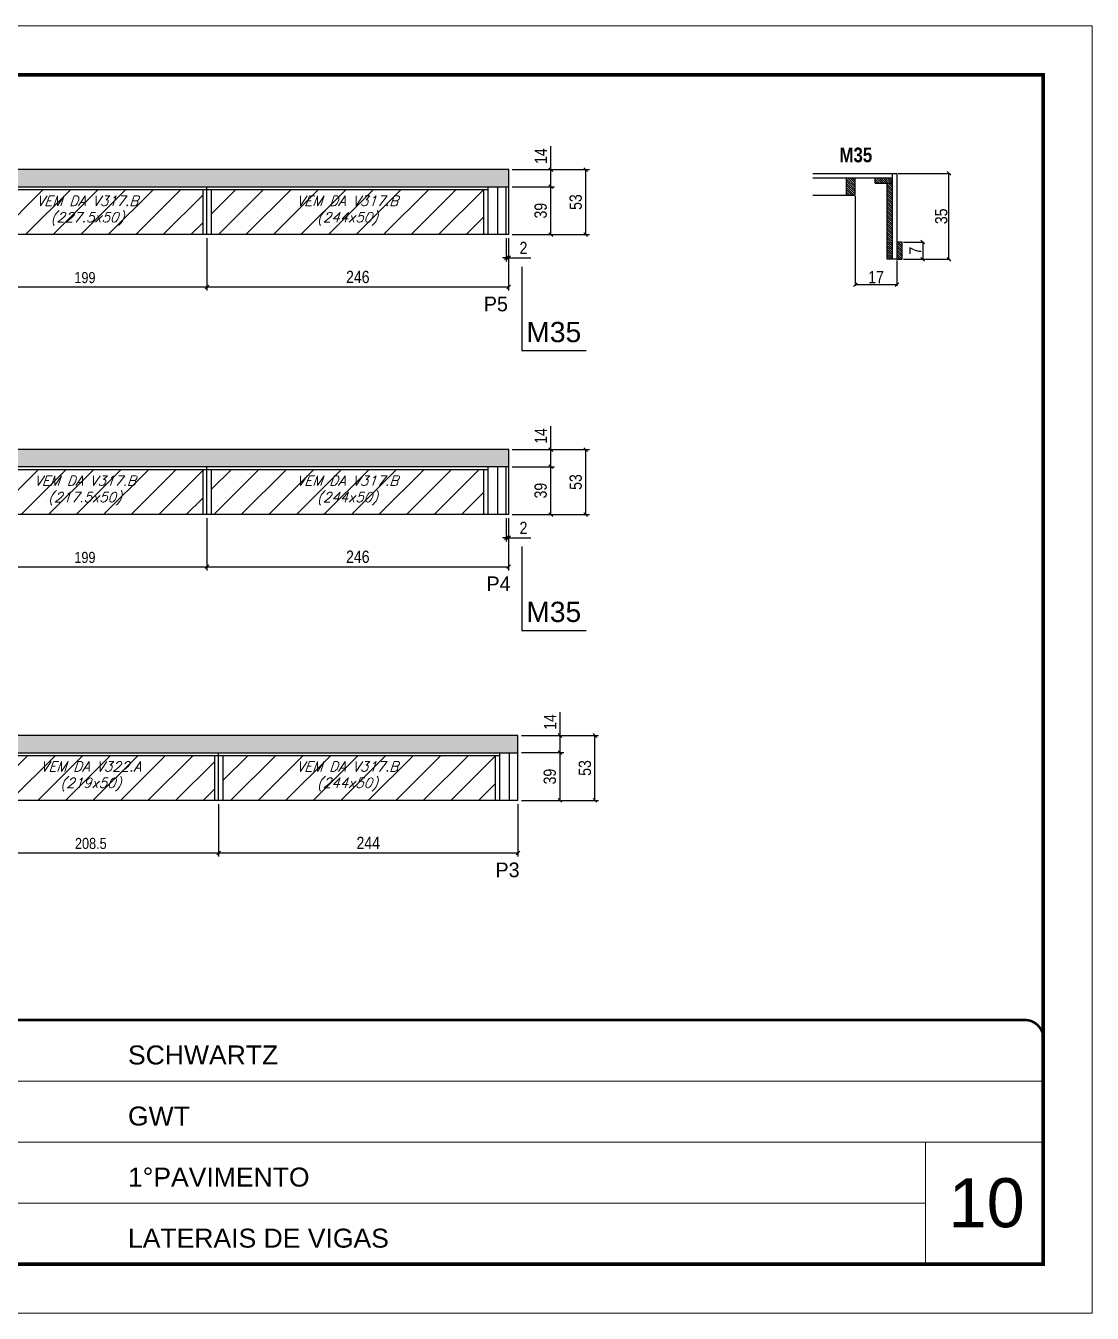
# Model space of a CAD drawing. Extents: x 13154 to 22413, y 1253 to 30260.
# Drawn here: x 15368 to 16238, y 26522 to 27572 of the extents above; entities that cross this region are included whole.
import ezdxf

# ---------------------------------------------------------------- set-up
doc = ezdxf.new("R2010")
doc.units = 0
doc.linetypes.add('CONTINUO', pattern=[0])
doc.linetypes.add('DASHED', pattern=[0.75, 0.5, -0.25])
for name, color, linetype in [('5', 5, 'Continuous'), ('COTA', 241, 'Continuous'), ('detalhes', 4, 'Continuous'), ('NOMENCLATURA', 7, 'Continuous'), ('Painéis', 200, 'Continuous'), ('SARR_2.2x10', 60, 'Continuous'), ('SARR_2.2x7', 40, 'Continuous'), ('SARR_3.5x7', 81, 'Continuous'), ('texto', 7, 'Continuous')]:
    doc.layers.add(name, color=color, linetype=linetype)
for name, color, linetype, lineweight in [('CARIMBO', 255, 'Continuous', 9), ('Folhas', 255, 'Continuous', 9), ('Hachura', 251, 'Continuous', 9), ('SARRAFO DE PRESSAO', 251, 'DASHED', 9)]:
    doc.layers.add(name, color=color, linetype=linetype, lineweight=lineweight)
doc.styles.add('ARIAL', font='arial.ttf')
doc.styles.add('COTA TECNICA', font='techl___.ttf', dxfattribs={"height": 10})
doc.styles.add('COTA TECNICA 2X', font='techl___.ttf', dxfattribs={"height": 10})
doc.styles.add('COTA TECNICA-50', font='techl___.ttf', dxfattribs={"height": 9})
doc.styles.add('Romans', font='romans.shx')
doc.styles.add('ROMAS860', font='ROMAS860.SHX')
doc.styles.get("Standard").update_dxf_attribs({"font": 'arial.ttf'})
doc.styles.add('TECNICA', font='techb___.ttf', dxfattribs={"height": 10})
doc.dimstyles.new('COTA PAINEL-50', dxfattribs={"dimtxt": 9, "dimasz": 3, "dimexe": 3, "dimexo": 3, "dimgap": 3, "dimtad": 1, "dimdec": 1, "dimzin": 12, "dimdsep": 46, "dimtxsty": 'COTA TECNICA-50', "dimblk1": 'OBLIQUE', "dimblk2": 'OBLIQUE', "dimsah": 1, "dimcen": 0.9, "dimclrd": 4, "dimclre": 4, "dimclrt": 240, "dimadec": 1, "dimazin": 3, "dimtfac": 1, "dimtdec": 1, "dimtmove": 0, "dimatfit": 3, "dimfxl": 1, "dimtolj": 1, "dimtzin": 12, "dimarcsym": 0})
doc.dimstyles.new('PAINEL', dxfattribs={"dimtxt": 10, "dimasz": 3, "dimexe": 3, "dimexo": 3, "dimgap": 3, "dimtad": 1, "dimdec": 1, "dimzin": 12, "dimdsep": 46, "dimtxsty": 'COTA TECNICA', "dimblk1": 'OBLIQUE', "dimblk2": 'OBLIQUE', "dimsah": 1, "dimcen": 0.9, "dimclrd": 4, "dimclre": 4, "dimclrt": 240, "dimadec": 1, "dimazin": 3, "dimtfac": 1, "dimtdec": 1, "dimtmove": 0, "dimatfit": 3, "dimfxl": 1, "dimtolj": 1, "dimtzin": 12, "dimarcsym": 0})
doc.dimstyles.new('SECAO', dxfattribs={"dimscale": 0.333333, "dimtxt": 5, "dimasz": 9, "dimexe": 3, "dimexo": 3, "dimgap": 3, "dimtad": 1, "dimdec": 1, "dimlfac": 0.5, "dimzin": 12, "dimdsep": 46, "dimtxsty": 'COTA TECNICA 2X', "dimblk1": 'OBLIQUE', "dimblk2": 'OBLIQUE', "dimsah": 1, "dimcen": 0.9, "dimclrd": 4, "dimclre": 4, "dimclrt": 240, "dimadec": 1, "dimazin": 3, "dimtfac": 1, "dimtdec": 1, "dimtmove": 0, "dimatfit": 3, "dimfxl": 1, "dimtolj": 1, "dimtzin": 12, "dimarcsym": 0})

# ---------------------------------------------------------------- blocks, each defined once
blk = doc.blocks.new('9999999999')
at = {"color": 30, "linetype": 'CONTINUO'}
for p, q in [((98564.6, 34379.6), (99584, 34379.6)), ((98564.6, 34329.8), (99488, 34329.8)), ((99584, 34329.8), (99488, 34329.8)), ((99488, 34329.8), (99488, 34230.2)), ((98564.6, 34280), (99488, 34280))]:
    blk.add_line(p, q, dxfattribs=at)
at = {"color": 30, "linetype": 'CONTINUO', "const_width": 2}
blk.add_lwpolyline([(99584, 34230.2), (99584, 34414.4, 0.414214), (99569, 34429.4), (98229, 34429.4, 0.414214), (98214, 34414.4), (98214, 34245.2, 0.414214), (98229, 34230.2), (99584, 34230.2)], format="xyb", dxfattribs=at)
at = {"layer": 'Folhas'}
blk.add_lwpolyline([(98139, 34190.2), (99624, 34190.2), (99624, 35240.2), (98139, 35240.2)], close=True, dxfattribs=at)
at = {"layer": 'Folhas', "color": 30, "const_width": 3}
blk.add_lwpolyline([(98214, 34230.2), (99584, 34230.2), (99584, 35200.2), (98214, 35200.2)], close=True, dxfattribs=at)
at = {"color": 7, "linetype": 'Continuous', "ltscale": 5, "style": 'ARIAL'}
for s, height, p in [('SCHWARTZ', 15.48, (98837.7, 34393.1)), ('GWT', 15.48, (98837.7, 34343.3)), ('1°PAVIMENTO', 15.483, (98837.7, 34293.5)), ('LATERAIS DE VIGAS', 15.483, (98837.7, 34243.7))]:
    blk.add_text(s, height=height, dxfattribs=at).set_placement(p)
blk = doc.blocks.new('_Oblique')
at = {"color": 0, "linetype": 'ByBlock', "lineweight": -2}
blk.add_line((-0.5, -0.5), (0.5, 0.5), dxfattribs=at)
blk = doc.blocks.new('*D1268')
at = {"layer": 'COTA', "color": 4, "linetype": 'ByBlock', "lineweight": -2, "transparency": 16777216}
for p, q in [((15317, 27398.7), (15317, 27356)), ((15516, 27398.7), (15516, 27356)), ((15317, 27359), (15516, 27359))]:
    blk.add_line(p, q, dxfattribs=at)
at = {"layer": 'Defpoints', "color": 0, "linetype": 'ByBlock', "transparency": 16777216}
for p in [(15317, 27401.7), (15516, 27401.7), (15516, 27359)]:
    blk.add_point(p, dxfattribs=at)
at = {"layer": 'COTA', "color": 4, "linetype": 'ByBlock', "lineweight": -2, "transparency": 16777216, "xscale": 3, "yscale": 3, "zscale": 3, "rotation": 180}
blk.add_blockref('_Oblique', (15317, 27359), dxfattribs=at)
at = {"layer": 'COTA', "color": 4, "linetype": 'ByBlock', "lineweight": -2, "transparency": 16777216, "xscale": 3, "yscale": 3, "zscale": 3}
blk.add_blockref('_Oblique', (15516, 27359), dxfattribs=at)
at = {"layer": 'COTA', "color": 240, "linetype": 'ByBlock', "transparency": 16777216, "insert": (15416.5, 27366.6), "char_height": 9, "attachment_point": 5, "style": 'COTA TECNICA-50'}
blk.add_mtext('\\A1;199', dxfattribs=at)
blk = doc.blocks.new('*D1270')
at = {"layer": 'COTA', "color": 4, "linetype": 'ByBlock', "lineweight": -2, "transparency": 16777216}
for p, q in [((15516, 27398.7), (15516, 27356)), ((15762, 27398.7), (15762, 27356)), ((15516, 27359), (15762, 27359))]:
    blk.add_line(p, q, dxfattribs=at)
at = {"layer": 'Defpoints', "color": 0, "linetype": 'ByBlock', "transparency": 16777216}
for p in [(15516, 27401.7), (15762, 27401.7), (15762, 27359)]:
    blk.add_point(p, dxfattribs=at)
at = {"layer": 'COTA', "color": 4, "linetype": 'ByBlock', "lineweight": -2, "transparency": 16777216, "xscale": 3, "yscale": 3, "zscale": 3, "rotation": 180}
blk.add_blockref('_Oblique', (15516, 27359), dxfattribs=at)
at = {"layer": 'COTA', "color": 4, "linetype": 'ByBlock', "lineweight": -2, "transparency": 16777216, "xscale": 3, "yscale": 3, "zscale": 3}
blk.add_blockref('_Oblique', (15762, 27359), dxfattribs=at)
at = {"layer": 'COTA', "color": 240, "linetype": 'ByBlock', "transparency": 16777216, "insert": (15639, 27367.1), "char_height": 10, "attachment_point": 5, "style": 'COTA TECNICA'}
blk.add_mtext('\\A1;246', dxfattribs=at)
blk = doc.blocks.new('*D1271')
at = {"layer": 'COTA', "color": 4, "linetype": 'ByBlock', "lineweight": -2, "transparency": 16777216}
for p, q in [((15765, 27440.7), (15799.4, 27440.7)), ((15796.4, 27401.7), (15796.4, 27440.7)), ((15765, 27401.7), (15799.4, 27401.7))]:
    blk.add_line(p, q, dxfattribs=at)
at = {"layer": 'Defpoints', "color": 0, "linetype": 'ByBlock', "transparency": 16777216}
for p in [(15762, 27440.7), (15796.4, 27440.7), (15762, 27401.7)]:
    blk.add_point(p, dxfattribs=at)
at = {"layer": 'COTA', "color": 4, "linetype": 'ByBlock', "lineweight": -2, "transparency": 16777216, "xscale": 3, "yscale": 3, "zscale": 3}
for p, rotation in [((15796.4, 27440.7), 90), ((15796.4, 27401.7), 270)]:
    blk.add_blockref('_Oblique', p, dxfattribs=dict(at, rotation=rotation))
at = {"layer": 'COTA', "color": 240, "linetype": 'ByBlock', "transparency": 16777216, "insert": (15788.1, 27421.2), "char_height": 10, "attachment_point": 5, "rotation": 90, "style": 'COTA TECNICA'}
blk.add_mtext('\\A1;39', dxfattribs=at)
blk = doc.blocks.new('*D1272')
at = {"layer": 'COTA', "color": 4, "linetype": 'ByBlock', "lineweight": -2, "transparency": 16777216}
for p, q in [((15760, 27398.7), (15760, 27379.8)), ((15762, 27398.7), (15762, 27379.8)), ((15760, 27382.8), (15757, 27382.8)), ((15760, 27382.8), (15762, 27382.8)), ((15762, 27382.8), (15780.1, 27382.8))]:
    blk.add_line(p, q, dxfattribs=at)
at = {"layer": 'Defpoints', "color": 0, "linetype": 'ByBlock', "transparency": 16777216}
for p in [(15760, 27401.7), (15762, 27401.7), (15762, 27382.8)]:
    blk.add_point(p, dxfattribs=at)
at = {"layer": 'COTA', "color": 4, "linetype": 'ByBlock', "lineweight": -2, "transparency": 16777216, "xscale": 3, "yscale": 3, "zscale": 3}
blk.add_blockref('_Oblique', (15760, 27382.8), dxfattribs=at)
at = {"layer": 'COTA', "color": 4, "linetype": 'ByBlock', "lineweight": -2, "transparency": 16777216, "xscale": 3, "yscale": 3, "zscale": 3, "rotation": 180}
blk.add_blockref('_Oblique', (15762, 27382.8), dxfattribs=at)
at = {"layer": 'COTA', "color": 240, "linetype": 'ByBlock', "transparency": 16777216, "insert": (15774.1, 27390.8), "char_height": 10, "attachment_point": 5, "style": 'COTA TECNICA'}
blk.add_mtext('\\A1;2', dxfattribs=at)
blk = doc.blocks.new('*D1273')
at = {"layer": 'COTA', "color": 4, "linetype": 'ByBlock', "lineweight": -2, "transparency": 16777216}
for p, q in [((15796.4, 27454.7), (15796.4, 27473.8)), ((15765, 27454.7), (15799.4, 27454.7)), ((15796.4, 27440.7), (15796.4, 27454.7)), ((15765, 27440.7), (15799.4, 27440.7))]:
    blk.add_line(p, q, dxfattribs=at)
at = {"layer": 'Defpoints', "color": 0, "linetype": 'ByBlock', "transparency": 16777216}
for p in [(15762, 27454.7), (15796.4, 27454.7), (15762, 27440.7)]:
    blk.add_point(p, dxfattribs=at)
at = {"layer": 'COTA', "color": 4, "linetype": 'ByBlock', "lineweight": -2, "transparency": 16777216, "xscale": 3, "yscale": 3, "zscale": 3}
for p, rotation in [((15796.4, 27454.7), 90), ((15796.4, 27440.7), 270)]:
    blk.add_blockref('_Oblique', p, dxfattribs=dict(at, rotation=rotation))
at = {"layer": 'COTA', "color": 240, "linetype": 'ByBlock', "transparency": 16777216, "insert": (15788.3, 27465.7), "char_height": 10, "attachment_point": 5, "rotation": 90, "style": 'COTA TECNICA'}
blk.add_mtext('\\A1;14', dxfattribs=at)
blk = doc.blocks.new('*D1274')
at = {"layer": 'COTA', "color": 4, "linetype": 'ByBlock', "lineweight": -2, "transparency": 16777216}
for p, q in [((15765, 27454.7), (15827.9, 27454.7)), ((15824.9, 27401.7), (15824.9, 27454.7)), ((15765, 27401.7), (15827.9, 27401.7))]:
    blk.add_line(p, q, dxfattribs=at)
at = {"layer": 'Defpoints', "color": 0, "linetype": 'ByBlock', "transparency": 16777216}
for p in [(15762, 27454.7), (15824.9, 27454.7), (15762, 27401.7)]:
    blk.add_point(p, dxfattribs=at)
at = {"layer": 'COTA', "color": 4, "linetype": 'ByBlock', "lineweight": -2, "transparency": 16777216, "xscale": 3, "yscale": 3, "zscale": 3}
for p, rotation in [((15824.9, 27454.7), 90), ((15824.9, 27401.7), 270)]:
    blk.add_blockref('_Oblique', p, dxfattribs=dict(at, rotation=rotation))
at = {"layer": 'COTA', "color": 240, "linetype": 'ByBlock', "transparency": 16777216, "insert": (15816.7, 27428.2), "char_height": 10, "attachment_point": 5, "rotation": 90, "style": 'COTA TECNICA'}
blk.add_mtext('\\A1;53', dxfattribs=at)
blk = doc.blocks.new('*D1276')
at = {"layer": 'COTA', "color": 4, "lineweight": -2, "transparency": 16777216}
for p, q in [((16079.6, 27451.6), (16122, 27451.6)), ((16121, 27381.6), (16121, 27451.6)), ((16084, 27381.6), (16122, 27381.6))]:
    blk.add_line(p, q, dxfattribs=at)
at = {"layer": 'Defpoints', "color": 0, "transparency": 16777216}
for p in [(16078.6, 27451.6), (16121, 27451.6), (16083, 27381.6)]:
    blk.add_point(p, dxfattribs=at)
at = {"layer": 'COTA', "color": 4, "lineweight": -2, "transparency": 16777216, "xscale": 3, "yscale": 3, "zscale": 3}
for p, rotation in [((16121, 27451.6), 90), ((16121, 27381.6), 270)]:
    blk.add_blockref('_Oblique', p, dxfattribs=dict(at, rotation=rotation))
at = {"layer": 'COTA', "color": 240, "transparency": 16777216, "insert": (16114.8, 27416.6), "char_height": 10, "attachment_point": 5, "rotation": 90, "style": 'COTA TECNICA 2X'}
blk.add_mtext('\\A1;35', dxfattribs=at)
blk = doc.blocks.new('*D1277')
at = {"layer": 'COTA', "color": 4, "lineweight": -2, "transparency": 16777216}
for p, q in [((16084, 27395.6), (16100.7, 27395.6)), ((16099.7, 27395.6), (16099.7, 27381.6)), ((16084, 27381.6), (16100.7, 27381.6))]:
    blk.add_line(p, q, dxfattribs=at)
at = {"layer": 'Defpoints', "color": 0, "transparency": 16777216}
for p in [(16083, 27395.6), (16083, 27381.6), (16099.7, 27381.6)]:
    blk.add_point(p, dxfattribs=at)
at = {"layer": 'COTA', "color": 4, "lineweight": -2, "transparency": 16777216, "xscale": 3, "yscale": 3, "zscale": 3}
for p, rotation in [((16099.7, 27395.6), 90), ((16099.7, 27381.6), 270)]:
    blk.add_blockref('_Oblique', p, dxfattribs=dict(at, rotation=rotation))
at = {"layer": 'COTA', "color": 240, "transparency": 16777216, "insert": (16093.6, 27388.6), "char_height": 10, "attachment_point": 5, "rotation": 90, "style": 'COTA TECNICA 2X'}
blk.add_mtext('\\A1;7', dxfattribs=at)
blk = doc.blocks.new('*D1278')
at = {"layer": 'COTA', "color": 4, "lineweight": -2, "transparency": 16777216}
for p, q in [((16044.6, 27433), (16044.6, 27359.9)), ((16078.6, 27380.6), (16078.6, 27359.9)), ((16044.6, 27360.9), (16078.6, 27360.9))]:
    blk.add_line(p, q, dxfattribs=at)
at = {"layer": 'Defpoints', "color": 0, "transparency": 16777216}
for p in [(16044.6, 27434), (16078.6, 27381.6), (16078.6, 27360.9)]:
    blk.add_point(p, dxfattribs=at)
at = {"layer": 'COTA', "color": 4, "lineweight": -2, "transparency": 16777216, "xscale": 3, "yscale": 3, "zscale": 3, "rotation": 180}
blk.add_blockref('_Oblique', (16044.6, 27360.9), dxfattribs=at)
at = {"layer": 'COTA', "color": 4, "lineweight": -2, "transparency": 16777216, "xscale": 3, "yscale": 3, "zscale": 3}
blk.add_blockref('_Oblique', (16078.6, 27360.9), dxfattribs=at)
at = {"layer": 'COTA', "color": 240, "transparency": 16777216, "insert": (16061.6, 27367), "char_height": 10, "attachment_point": 5, "style": 'COTA TECNICA 2X'}
blk.add_mtext('\\A1;17', dxfattribs=at)
blk = doc.blocks.new('*D1279')
at = {"layer": 'COTA', "color": 4, "linetype": 'ByBlock', "lineweight": -2, "transparency": 16777216}
for p, q in [((15317, 27170.4), (15317, 27127.8)), ((15516, 27170.4), (15516, 27127.8)), ((15317, 27130.8), (15516, 27130.8))]:
    blk.add_line(p, q, dxfattribs=at)
at = {"layer": 'Defpoints', "color": 0, "linetype": 'ByBlock', "transparency": 16777216}
for p in [(15317, 27173.4), (15516, 27173.4), (15516, 27130.8)]:
    blk.add_point(p, dxfattribs=at)
at = {"layer": 'COTA', "color": 4, "linetype": 'ByBlock', "lineweight": -2, "transparency": 16777216, "xscale": 3, "yscale": 3, "zscale": 3, "rotation": 180}
blk.add_blockref('_Oblique', (15317, 27130.8), dxfattribs=at)
at = {"layer": 'COTA', "color": 4, "linetype": 'ByBlock', "lineweight": -2, "transparency": 16777216, "xscale": 3, "yscale": 3, "zscale": 3}
blk.add_blockref('_Oblique', (15516, 27130.8), dxfattribs=at)
at = {"layer": 'COTA', "color": 240, "linetype": 'ByBlock', "transparency": 16777216, "insert": (15416.5, 27138.4), "char_height": 9, "attachment_point": 5, "style": 'COTA TECNICA-50'}
blk.add_mtext('\\A1;199', dxfattribs=at)
blk = doc.blocks.new('*D1282')
at = {"layer": 'COTA', "color": 4, "linetype": 'ByBlock', "lineweight": -2, "transparency": 16777216}
for p, q in [((15516, 27170.4), (15516, 27127.8)), ((15762, 27170.4), (15762, 27127.8)), ((15516, 27130.8), (15762, 27130.8))]:
    blk.add_line(p, q, dxfattribs=at)
at = {"layer": 'Defpoints', "color": 0, "linetype": 'ByBlock', "transparency": 16777216}
for p in [(15516, 27173.4), (15762, 27173.4), (15762, 27130.8)]:
    blk.add_point(p, dxfattribs=at)
at = {"layer": 'COTA', "color": 4, "linetype": 'ByBlock', "lineweight": -2, "transparency": 16777216, "xscale": 3, "yscale": 3, "zscale": 3, "rotation": 180}
blk.add_blockref('_Oblique', (15516, 27130.8), dxfattribs=at)
at = {"layer": 'COTA', "color": 4, "linetype": 'ByBlock', "lineweight": -2, "transparency": 16777216, "xscale": 3, "yscale": 3, "zscale": 3}
blk.add_blockref('_Oblique', (15762, 27130.8), dxfattribs=at)
at = {"layer": 'COTA', "color": 240, "linetype": 'ByBlock', "transparency": 16777216, "insert": (15639, 27138.9), "char_height": 10, "attachment_point": 5, "style": 'COTA TECNICA'}
blk.add_mtext('\\A1;246', dxfattribs=at)
blk = doc.blocks.new('*D1283')
at = {"layer": 'COTA', "color": 4, "linetype": 'ByBlock', "lineweight": -2, "transparency": 16777216}
for p, q in [((15765, 27212.4), (15799.4, 27212.4)), ((15796.4, 27173.4), (15796.4, 27212.4)), ((15765, 27173.4), (15799.4, 27173.4))]:
    blk.add_line(p, q, dxfattribs=at)
at = {"layer": 'Defpoints', "color": 0, "linetype": 'ByBlock', "transparency": 16777216}
for p in [(15762, 27212.4), (15796.4, 27212.4), (15762, 27173.4)]:
    blk.add_point(p, dxfattribs=at)
at = {"layer": 'COTA', "color": 4, "linetype": 'ByBlock', "lineweight": -2, "transparency": 16777216, "xscale": 3, "yscale": 3, "zscale": 3}
for p, rotation in [((15796.4, 27212.4), 90), ((15796.4, 27173.4), 270)]:
    blk.add_blockref('_Oblique', p, dxfattribs=dict(at, rotation=rotation))
at = {"layer": 'COTA', "color": 240, "linetype": 'ByBlock', "transparency": 16777216, "insert": (15788.1, 27192.9), "char_height": 10, "attachment_point": 5, "rotation": 90, "style": 'COTA TECNICA'}
blk.add_mtext('\\A1;39', dxfattribs=at)
blk = doc.blocks.new('*D1284')
at = {"layer": 'COTA', "color": 4, "linetype": 'ByBlock', "lineweight": -2, "transparency": 16777216}
for p, q in [((15760, 27170.4), (15760, 27151.5)), ((15762, 27170.4), (15762, 27151.5)), ((15760, 27154.5), (15757, 27154.5)), ((15760, 27154.5), (15762, 27154.5)), ((15762, 27154.5), (15780.1, 27154.5))]:
    blk.add_line(p, q, dxfattribs=at)
at = {"layer": 'Defpoints', "color": 0, "linetype": 'ByBlock', "transparency": 16777216}
for p in [(15760, 27173.4), (15762, 27173.4), (15762, 27154.5)]:
    blk.add_point(p, dxfattribs=at)
at = {"layer": 'COTA', "color": 4, "linetype": 'ByBlock', "lineweight": -2, "transparency": 16777216, "xscale": 3, "yscale": 3, "zscale": 3}
blk.add_blockref('_Oblique', (15760, 27154.5), dxfattribs=at)
at = {"layer": 'COTA', "color": 4, "linetype": 'ByBlock', "lineweight": -2, "transparency": 16777216, "xscale": 3, "yscale": 3, "zscale": 3, "rotation": 180}
blk.add_blockref('_Oblique', (15762, 27154.5), dxfattribs=at)
at = {"layer": 'COTA', "color": 240, "linetype": 'ByBlock', "transparency": 16777216, "insert": (15774.1, 27162.5), "char_height": 10, "attachment_point": 5, "style": 'COTA TECNICA'}
blk.add_mtext('\\A1;2', dxfattribs=at)
blk = doc.blocks.new('*D1285')
at = {"layer": 'COTA', "color": 4, "linetype": 'ByBlock', "lineweight": -2, "transparency": 16777216}
for p, q in [((15796.4, 27226.4), (15796.4, 27245.6)), ((15765, 27226.4), (15799.4, 27226.4)), ((15796.4, 27212.4), (15796.4, 27226.4)), ((15765, 27212.4), (15799.4, 27212.4))]:
    blk.add_line(p, q, dxfattribs=at)
at = {"layer": 'Defpoints', "color": 0, "linetype": 'ByBlock', "transparency": 16777216}
for p in [(15762, 27226.4), (15796.4, 27226.4), (15762, 27212.4)]:
    blk.add_point(p, dxfattribs=at)
at = {"layer": 'COTA', "color": 4, "linetype": 'ByBlock', "lineweight": -2, "transparency": 16777216, "xscale": 3, "yscale": 3, "zscale": 3}
for p, rotation in [((15796.4, 27226.4), 90), ((15796.4, 27212.4), 270)]:
    blk.add_blockref('_Oblique', p, dxfattribs=dict(at, rotation=rotation))
at = {"layer": 'COTA', "color": 240, "linetype": 'ByBlock', "transparency": 16777216, "insert": (15788.3, 27237.5), "char_height": 10, "attachment_point": 5, "rotation": 90, "style": 'COTA TECNICA'}
blk.add_mtext('\\A1;14', dxfattribs=at)
blk = doc.blocks.new('*D1286')
at = {"layer": 'COTA', "color": 4, "linetype": 'ByBlock', "lineweight": -2, "transparency": 16777216}
for p, q in [((15765, 27226.4), (15827.9, 27226.4)), ((15824.9, 27173.4), (15824.9, 27226.4)), ((15765, 27173.4), (15827.9, 27173.4))]:
    blk.add_line(p, q, dxfattribs=at)
at = {"layer": 'Defpoints', "color": 0, "linetype": 'ByBlock', "transparency": 16777216}
for p in [(15762, 27226.4), (15824.9, 27226.4), (15762, 27173.4)]:
    blk.add_point(p, dxfattribs=at)
at = {"layer": 'COTA', "color": 4, "linetype": 'ByBlock', "lineweight": -2, "transparency": 16777216, "xscale": 3, "yscale": 3, "zscale": 3}
for p, rotation in [((15824.9, 27226.4), 90), ((15824.9, 27173.4), 270)]:
    blk.add_blockref('_Oblique', p, dxfattribs=dict(at, rotation=rotation))
at = {"layer": 'COTA', "color": 240, "linetype": 'ByBlock', "transparency": 16777216, "insert": (15816.7, 27199.9), "char_height": 10, "attachment_point": 5, "rotation": 90, "style": 'COTA TECNICA'}
blk.add_mtext('\\A1;53', dxfattribs=at)
blk = doc.blocks.new('*D1287')
at = {"layer": 'COTA', "color": 4, "linetype": 'ByBlock', "lineweight": -2, "transparency": 16777216}
for p, q in [((15317, 26937.2), (15317, 26894.5)), ((15525.5, 26937.2), (15525.5, 26894.5)), ((15317, 26897.5), (15525.5, 26897.5))]:
    blk.add_line(p, q, dxfattribs=at)
at = {"layer": 'Defpoints', "color": 0, "linetype": 'ByBlock', "transparency": 16777216}
for p in [(15317, 26940.2), (15525.5, 26940.2), (15525.5, 26897.5)]:
    blk.add_point(p, dxfattribs=at)
at = {"layer": 'COTA', "color": 4, "linetype": 'ByBlock', "lineweight": -2, "transparency": 16777216, "xscale": 3, "yscale": 3, "zscale": 3, "rotation": 180}
blk.add_blockref('_Oblique', (15317, 26897.5), dxfattribs=at)
at = {"layer": 'COTA', "color": 4, "linetype": 'ByBlock', "lineweight": -2, "transparency": 16777216, "xscale": 3, "yscale": 3, "zscale": 3}
blk.add_blockref('_Oblique', (15525.5, 26897.5), dxfattribs=at)
at = {"layer": 'COTA', "color": 240, "linetype": 'ByBlock', "transparency": 16777216, "insert": (15421.3, 26905.1), "char_height": 9, "attachment_point": 5, "style": 'COTA TECNICA-50'}
blk.add_mtext('\\A1;208.5', dxfattribs=at)
blk = doc.blocks.new('*D1289')
at = {"layer": 'COTA', "color": 4, "linetype": 'ByBlock', "lineweight": -2, "transparency": 16777216}
for p, q in [((15525.5, 26937.2), (15525.5, 26894.5)), ((15769.5, 26937.2), (15769.5, 26894.5)), ((15525.5, 26897.5), (15769.5, 26897.5))]:
    blk.add_line(p, q, dxfattribs=at)
at = {"layer": 'Defpoints', "color": 0, "linetype": 'ByBlock', "transparency": 16777216}
for p in [(15525.5, 26940.2), (15769.5, 26940.2), (15769.5, 26897.5)]:
    blk.add_point(p, dxfattribs=at)
at = {"layer": 'COTA', "color": 4, "linetype": 'ByBlock', "lineweight": -2, "transparency": 16777216, "xscale": 3, "yscale": 3, "zscale": 3, "rotation": 180}
blk.add_blockref('_Oblique', (15525.5, 26897.5), dxfattribs=at)
at = {"layer": 'COTA', "color": 4, "linetype": 'ByBlock', "lineweight": -2, "transparency": 16777216, "xscale": 3, "yscale": 3, "zscale": 3}
blk.add_blockref('_Oblique', (15769.5, 26897.5), dxfattribs=at)
at = {"layer": 'COTA', "color": 240, "linetype": 'ByBlock', "transparency": 16777216, "insert": (15647.5, 26905.6), "char_height": 10, "attachment_point": 5, "style": 'COTA TECNICA'}
blk.add_mtext('\\A1;244', dxfattribs=at)
blk = doc.blocks.new('*D1290')
at = {"layer": 'COTA', "color": 4, "linetype": 'ByBlock', "lineweight": -2, "transparency": 16777216}
for p, q in [((15772.5, 26979.2), (15806.9, 26979.2)), ((15803.9, 26940.2), (15803.9, 26979.2)), ((15772.5, 26940.2), (15806.9, 26940.2))]:
    blk.add_line(p, q, dxfattribs=at)
at = {"layer": 'Defpoints', "color": 0, "linetype": 'ByBlock', "transparency": 16777216}
for p in [(15769.5, 26979.2), (15803.9, 26979.2), (15769.5, 26940.2)]:
    blk.add_point(p, dxfattribs=at)
at = {"layer": 'COTA', "color": 4, "linetype": 'ByBlock', "lineweight": -2, "transparency": 16777216, "xscale": 3, "yscale": 3, "zscale": 3}
for p, rotation in [((15803.9, 26979.2), 90), ((15803.9, 26940.2), 270)]:
    blk.add_blockref('_Oblique', p, dxfattribs=dict(at, rotation=rotation))
at = {"layer": 'COTA', "color": 240, "linetype": 'ByBlock', "transparency": 16777216, "insert": (15795.6, 26959.7), "char_height": 10, "attachment_point": 5, "rotation": 90, "style": 'COTA TECNICA'}
blk.add_mtext('\\A1;39', dxfattribs=at)
blk = doc.blocks.new('*D1291')
at = {"layer": 'COTA', "color": 4, "linetype": 'ByBlock', "lineweight": -2, "transparency": 16777216}
for p, q in [((15803.9, 26993.2), (15803.9, 27012.3)), ((15772.5, 26993.2), (15806.9, 26993.2)), ((15803.9, 26979.2), (15803.9, 26993.2)), ((15772.5, 26979.2), (15806.9, 26979.2))]:
    blk.add_line(p, q, dxfattribs=at)
at = {"layer": 'Defpoints', "color": 0, "linetype": 'ByBlock', "transparency": 16777216}
for p in [(15769.5, 26993.2), (15803.9, 26993.2), (15769.5, 26979.2)]:
    blk.add_point(p, dxfattribs=at)
at = {"layer": 'COTA', "color": 4, "linetype": 'ByBlock', "lineweight": -2, "transparency": 16777216, "xscale": 3, "yscale": 3, "zscale": 3}
for p, rotation in [((15803.9, 26993.2), 90), ((15803.9, 26979.2), 270)]:
    blk.add_blockref('_Oblique', p, dxfattribs=dict(at, rotation=rotation))
at = {"layer": 'COTA', "color": 240, "linetype": 'ByBlock', "transparency": 16777216, "insert": (15795.8, 27004.2), "char_height": 10, "attachment_point": 5, "rotation": 90, "style": 'COTA TECNICA'}
blk.add_mtext('\\A1;14', dxfattribs=at)
blk = doc.blocks.new('*D1292')
at = {"layer": 'COTA', "color": 4, "linetype": 'ByBlock', "lineweight": -2, "transparency": 16777216}
for p, q in [((15772.5, 26993.2), (15835.4, 26993.2)), ((15832.4, 26940.2), (15832.4, 26993.2)), ((15772.5, 26940.2), (15835.4, 26940.2))]:
    blk.add_line(p, q, dxfattribs=at)
at = {"layer": 'Defpoints', "color": 0, "linetype": 'ByBlock', "transparency": 16777216}
for p in [(15769.5, 26993.2), (15832.4, 26993.2), (15769.5, 26940.2)]:
    blk.add_point(p, dxfattribs=at)
at = {"layer": 'COTA', "color": 4, "linetype": 'ByBlock', "lineweight": -2, "transparency": 16777216, "xscale": 3, "yscale": 3, "zscale": 3}
for p, rotation in [((15832.4, 26993.2), 90), ((15832.4, 26940.2), 270)]:
    blk.add_blockref('_Oblique', p, dxfattribs=dict(at, rotation=rotation))
at = {"layer": 'COTA', "color": 240, "linetype": 'ByBlock', "transparency": 16777216, "insert": (15824.2, 26966.7), "char_height": 10, "attachment_point": 5, "rotation": 90, "style": 'COTA TECNICA'}
blk.add_mtext('\\A1;53', dxfattribs=at)

msp = doc.modelspace()

# ---------------------------------------------------------------- hatches: boundary and pattern name
at = {"layer": 'COTA'}
h = msp.add_hatch(dxfattribs=at)
h.set_pattern_fill('AR-CONC', color=256, scale=0.03)
h.set_pattern_definition([(50, (45.538, 0), (5.4655401, -0.47817257), [0.5715, -6.2865]), (355, (45.538, 0), (-1.0573026, 5.7317054), [0.4572, -5.0292175]), (100.451445, (45.9933, -0.04), (4.4082374, 5.2535326), [0.4857003, -5.3427073]), (46.1842, (45.538, 1.524), (8.1323712, -1.2612698), [0.85725, -9.42975]), (96.635558, (46.2156, 1.419), (7.122124, 7.4227837), [0.7285507, -8.0140682]), (351.18415, (45.538, 1.524), (7.122124, 7.4227837), [0.685799, -7.543792]), (21, (46.3, 1.143), (4.54843174, -3.06795595), [0.5715, -6.2865]), (326, (46.3, 1.143), (1.8540609, 5.525639), [0.4572, -5.0292]), (71.451445, (46.679, 0.8873), (6.4024926, 2.4576831), [0.4857003, -5.3426981]), (37.5, (45.5379, 0), (0.0926581, 2.53665117), [0, -4.96824, 0, -5.1054, 0, -5.04825]), (7.5, (45.538, 0), (2.00458988, 3.00541724), [0, -2.91084, 0, -4.85394, 0, -1.92405]), (327.5, (43.8386, 0), (4.06771786, -0.17186232), [0, -1.905, 0, -5.9436, 0, -7.8867]), (317.5, (43.0766, 0), (4.44387544, 0.76279473), [0, -2.4765, 0, -3.94716, 0, -5.6007])])
h.paths.add_polyline_path([(15071.02, 27454.68), (15071.02, 27440.68), (15762.02, 27440.68), (15762.02, 27454.68)])
h = msp.add_hatch(dxfattribs=at)
h.set_pattern_fill('AR-CONC', color=256, scale=0.03)
h.set_pattern_definition([(50, (45.538, -228.2277), (5.4655401, -0.47817257), [0.5715, -6.2865]), (355, (45.538, -228.2277), (-1.0573026, 5.7317054), [0.4572, -5.0292175]), (100.451445, (45.9933, -228.2675), (4.4082374, 5.2535326), [0.4857003, -5.3427073]), (46.1842, (45.538, -226.7037), (8.1323712, -1.2612698), [0.85725, -9.42975]), (96.635558, (46.2156, -226.809), (7.122124, 7.4227837), [0.7285507, -8.0140682]), (351.18415, (45.538, -226.704), (7.122124, 7.4227837), [0.685799, -7.543792]), (21, (46.3, -227.0847), (4.54843174, -3.06795595), [0.5715, -6.2865]), (326, (46.3, -227.0847), (1.8540609, 5.525639), [0.4572, -5.0292]), (71.451445, (46.679, -227.3403), (6.4024926, 2.4576831), [0.4857003, -5.3426981]), (37.5, (45.5379, -228.2277), (0.0926581, 2.53665117), [0, -4.96824, 0, -5.1054, 0, -5.04825]), (7.5, (45.538, -228.2277), (2.00458988, 3.00541724), [0, -2.91084, 0, -4.85394, 0, -1.92405]), (327.5, (43.8386, -228.2277), (4.06771786, -0.17186232), [0, -1.905, 0, -5.9436, 0, -7.8867]), (317.5, (43.0766, -228.2277), (4.44387544, 0.76279473), [0, -2.4765, 0, -3.94716, 0, -5.6007])])
h.paths.add_polyline_path([(15071.02, 27226.45), (15071.02, 27212.45), (15762.02, 27212.45), (15762.02, 27226.45)])
h = msp.add_hatch(dxfattribs=at)
h.set_pattern_fill('AR-CONC', color=256, scale=0.03)
h.set_pattern_definition([(50, (45.538, -461.5133), (5.4655401, -0.47817257), [0.5715, -6.2865]), (355, (45.538, -461.5133), (-1.0573026, 5.7317054), [0.4572, -5.0292175]), (100.451445, (45.9933, -461.553), (4.4082374, 5.2535326), [0.4857003, -5.3427073]), (46.1842, (45.538, -459.989), (8.1323712, -1.2612698), [0.85725, -9.42975]), (96.635558, (46.2156, -460.0944), (7.122124, 7.4227837), [0.7285507, -8.0140682]), (351.18415, (45.538, -459.989), (7.122124, 7.4227837), [0.685799, -7.543792]), (21, (46.3, -460.3703), (4.54843174, -3.06795595), [0.5715, -6.2865]), (326, (46.3, -460.3703), (1.8540609, 5.525639), [0.4572, -5.0292]), (71.451445, (46.679, -460.626), (6.4024926, 2.4576831), [0.4857003, -5.3426981]), (37.5, (45.5379, -461.5133), (0.0926581, 2.53665117), [0, -4.96824, 0, -5.1054, 0, -5.04825]), (7.5, (45.538, -461.5133), (2.00458988, 3.00541724), [0, -2.91084, 0, -4.85394, 0, -1.92405]), (327.5, (43.8386, -461.5133), (4.06771786, -0.17186232), [0, -1.905, 0, -5.9436, 0, -7.8867]), (317.5, (43.0766, -461.5133), (4.44387544, 0.76279473), [0, -2.4765, 0, -3.94716, 0, -5.6007])])
h.paths.add_polyline_path([(15071.02, 26993.16), (15071.02, 26979.16), (15769.52, 26979.16), (15769.52, 26993.16)])
at = {"layer": 'Hachura', "linetype": 'ByBlock'}
h = msp.add_hatch(dxfattribs=at)
h.set_pattern_fill('ANSI31', color=256, scale=5)
h.paths.add_polyline_path([(15313.52, 27401.68), (15313.52, 27438.48), (15091.52, 27438.48), (15091.52, 27401.68)])
h.paths.add_polyline_path([(15512.52, 27401.68), (15512.52, 27438.48), (15320.52, 27438.48), (15320.52, 27401.68)])
h.paths.add_polyline_path([(15741.52, 27401.68), (15741.52, 27438.48), (15519.52, 27438.48), (15519.52, 27401.68)])
h.paths.add_polyline_path([(15519.52, 27210.25), (15519.52, 27173.45), (15741.52, 27173.45), (15741.52, 27210.25)])
h.paths.add_polyline_path([(15512.52, 27173.45), (15512.52, 27210.25), (15320.52, 27210.25), (15320.52, 27173.45)])
h.paths.add_polyline_path([(15091.52, 27210.25), (15091.52, 27173.45), (15313.52, 27173.45), (15313.52, 27210.25)])
h.paths.add_polyline_path([(15313.52, 26940.16), (15313.52, 26976.96), (15091.52, 26976.96), (15091.52, 26940.16)])
h.paths.add_polyline_path([(15522.02, 26940.16), (15522.02, 26976.96), (15320.52, 26976.96), (15320.52, 26940.16)])
h.paths.add_polyline_path([(15751.02, 26940.16), (15751.02, 26976.96), (15529.02, 26976.96), (15529.02, 26940.16)])
at = {"layer": 'SARR_2.2x10'}
h = msp.add_hatch(dxfattribs=at)
h.set_pattern_fill('ANSI31', color=256, scale=10, angle=90)
h.set_pattern_definition([(135, (-116476.1282, -2649.0515), (-0.883883476, -0.883883476), [])])
h.paths.add_polyline_path([(16044.6, 27447.97), (16037.6, 27447.97), (16037.6, 27433.97), (16044.6, 27433.97)])
h = msp.add_hatch(dxfattribs=at)
h.set_pattern_fill('ANSI31', color=256, scale=10, angle=90)
h.set_pattern_definition([(135, (-116475.7282, -2649.0515), (-0.883883476, -0.883883476), [])])
h.paths.add_polyline_path([(16061, 27447.97), (16061, 27443.57), (16075, 27443.57), (16075, 27447.97)])
h = msp.add_hatch(dxfattribs=at)
h.set_pattern_fill('ANSI31', color=256, scale=10, angle=90)
h.set_pattern_definition([(135, (-116475.7282, -2665.0515), (-0.883883476, -0.883883476), [])])
h.paths.add_polyline_path([(16070.6, 27381.57), (16075, 27381.57), (16075, 27443.57), (16070.6, 27443.57)])
h = msp.add_hatch(dxfattribs=at)
h.set_pattern_fill('ANSI31', color=256, scale=10, angle=90)
h.set_pattern_definition([(135, (-116475.7282, -2687.0515), (-0.883883476, -0.883883476), [])])
h.paths.add_polyline_path([(16083, 27395.57), (16078.6, 27395.57), (16078.6, 27381.57), (16083, 27381.57)])

# ---------------------------------------------------------------- linework, layer by layer
at = {"layer": 'COTA'}
for p, q in [((15762.02, 27454.68), (15071.02, 27454.68)), ((15762.02, 27226.45), (15071.02, 27226.45)), ((15769.52, 26993.16), (15071.02, 26993.16))]:
    msp.add_line(p, q, dxfattribs=at)
at = {"layer": 'COTA', "linetype": 'ByBlock'}
for p, q in [((15762.02, 27440.68), (15762.02, 27454.68)), ((15762.02, 27212.45), (15762.02, 27226.45)), ((15769.52, 26979.16), (15769.52, 26993.16))]:
    msp.add_line(p, q, dxfattribs=at)
at = {"layer": 'NOMENCLATURA', "linetype": 'Continuous'}
for p, q in [((15772.84, 27375.53), (15772.84, 27306.79)), ((15825.11, 27306.79), (15772.84, 27306.79)), ((15772.84, 27147.3), (15772.84, 27078.56)), ((15825.11, 27078.56), (15772.84, 27078.56))]:
    msp.add_line(p, q, dxfattribs=at)
at = {"layer": 'Painéis', "linetype": 'Continuous'}
for p, q in [((16010.04, 27451.57), (16078.6, 27451.57)), ((16010.04, 27447.97), (16075, 27447.97)), ((16075, 27381.57), (16075, 27451.57)), ((16078.6, 27451.57), (16078.6, 27381.57)), ((15071.02, 27440.68), (15762.02, 27440.68)), ((15516.02, 27401.68), (15516.02, 27440.68)), ((15760.02, 27401.68), (15760.02, 27440.68)), ((15762.02, 27401.68), (15762.02, 27440.68)), ((15762.02, 27401.68), (15071.02, 27401.68)), ((16078.6, 27381.57), (16075, 27381.57)), ((15071.02, 27212.45), (15762.02, 27212.45)), ((15516.02, 27173.45), (15516.02, 27212.45)), ((15760.02, 27173.45), (15760.02, 27212.45)), ((15762.02, 27173.45), (15762.02, 27212.45)), ((15762.02, 27173.45), (15071.02, 27173.45)), ((15071.02, 26979.16), (15769.52, 26979.16)), ((15525.52, 26940.16), (15525.52, 26979.16)), ((15769.52, 26940.16), (15769.52, 26979.16)), ((15769.52, 26940.16), (15071.02, 26940.16))]:
    msp.add_line(p, q, dxfattribs=at)
at = {"layer": 'SARR_2.2x10'}
for p, q in [((16037.6, 27433.97), (16037.6, 27447.97)), ((16044.6, 27433.97), (16044.6, 27447.97)), ((16061, 27443.57), (16061, 27447.97)), ((16061, 27443.57), (16075, 27443.57)), ((16070.6, 27381.57), (16070.6, 27443.57)), ((16010.04, 27433.97), (16044.6, 27433.97)), ((16083, 27395.57), (16078.6, 27395.57)), ((16083, 27381.57), (16083, 27395.57)), ((16075, 27381.57), (16070.6, 27381.57)), ((16078.6, 27381.57), (16083, 27381.57))]:
    msp.add_line(p, q, dxfattribs=at)
at = {"layer": 'SARR_2.2x7', "linetype": 'Continuous'}
for p, q in [((15317.02, 27438.48), (15516.02, 27438.48)), ((15516.02, 27438.48), (15745.02, 27438.48)), ((15753.02, 27440.68), (15753.02, 27401.68)), ((15317.02, 27210.25), (15516.02, 27210.25)), ((15516.02, 27210.25), (15745.02, 27210.25)), ((15753.02, 27212.45), (15753.02, 27173.45)), ((15317.02, 26976.96), (15525.52, 26976.96)), ((15525.52, 26976.96), (15754.52, 26976.96)), ((15762.52, 26979.16), (15762.52, 26940.16))]:
    msp.add_line(p, q, dxfattribs=at)
at = {"layer": 'SARR_3.5x7'}
for p, q in [((15512.52, 27438.48), (15512.52, 27401.68)), ((15519.52, 27438.48), (15519.52, 27401.68)), ((15741.52, 27438.48), (15741.52, 27401.68)), ((15745.02, 27440.68), (15745.02, 27401.68)), ((15512.52, 27210.25), (15512.52, 27173.45)), ((15519.52, 27210.25), (15519.52, 27173.45)), ((15741.52, 27210.25), (15741.52, 27173.45)), ((15745.02, 27212.45), (15745.02, 27173.45)), ((15522.02, 26976.96), (15522.02, 26940.16)), ((15529.02, 26976.96), (15529.02, 26940.16)), ((15751.02, 26976.96), (15751.02, 26940.16)), ((15754.52, 26979.16), (15754.52, 26940.16))]:
    msp.add_line(p, q, dxfattribs=at)

# ---------------------------------------------------------------- block references
at = {"layer": 'SARRAFO DE PRESSAO', "color": 6, "linetype": 'ByBlock'}
msp.add_blockref('9999999999', (-83386.1, -7668.18), dxfattribs=at)

# ---------------------------------------------------------------- texts
at = {"layer": '5', "linetype": 'Continuous', "style": 'ROMAS860'}
for s, rotation, p in [('P5', 0.00004, (15741.78, 27339.14)), ('P4', 359.99996, (15743.93, 27110.91)), ('P3', 0.00004, (15751.28, 26877.62))]:
    msp.add_text(s, height=12, rotation=rotation, dxfattribs=at).set_placement(p)
at = {"layer": 'CARIMBO', "style": 'ARIAL'}
msp.add_text('10', height=40, dxfattribs=at).set_placement((16120.74, 26592.17))
at = {"layer": 'detalhes', "insert": (16031.74, 27472.67), "char_height": 12, "attachment_point": 1, "style": 'TECNICA'}
msp.add_mtext_dynamic_manual_height_columns('M35', width=87.1848, gutter_width=1, heights=[0], dxfattribs=at)
at = {"layer": 'NOMENCLATURA', "linetype": 'Continuous'}
for p in [(15776.37, 27313.98), (15776.37, 27085.76)]:
    msp.add_text('M35', height=16.5, dxfattribs=at).set_placement(p)
at = {"layer": 'texto', "color": 2, "char_height": 8, "attachment_point": 5, "style": 'Romans'}
for s, insert in [('{\\Q19;\\C256;VEM DA V317.B^J(227.5x50)}', (15418.52, 27421.18)), ('{\\Q19;\\C256;VEM DA V317.B^J(244x50)}', (15630.52, 27421.18)), ('{\\Q19;\\C256;VEM DA V317.B^J(217.5x50)}', (15416.52, 27192.95)), ('{\\Q19;\\C256;VEM DA V317.B^J(244x50)}', (15630.52, 27192.95)), ('{\\Q19;\\C256;VEM DA V322.A^J(219x50)}', (15421.27, 26959.92)), ('{\\Q19;\\C256;VEM DA V317.B^J(244x50)}', (15630.52, 26959.92))]:
    msp.add_mtext(s, dxfattribs=dict(at, insert=insert))

# ---------------------------------------------------------------- dimensions: what is measured, and where the dimension line sits
at = {"layer": 'COTA', "linetype": 'ByBlock'}
for base, p1, p2, picture, middle in [((15796.36, 27454.68), (15762.02, 27440.68), (15762.02, 27454.68), '*D1273', (15788.29, 27465.74)), ((15824.93, 27454.68), (15762.02, 27401.68), (15762.02, 27454.68), '*D1274', (15816.71, 27428.18)), ((15796.36, 27440.68), (15762.02, 27401.68), (15762.02, 27440.68), '*D1271', (15788.11, 27421.18)), ((15796.36, 27226.45), (15762.02, 27212.45), (15762.02, 27226.45), '*D1285', (15788.29, 27237.51)), ((15824.93, 27226.45), (15762.02, 27173.45), (15762.02, 27226.45), '*D1286', (15816.71, 27199.95)), ((15796.36, 27212.45), (15762.02, 27173.45), (15762.02, 27212.45), '*D1283', (15788.11, 27192.95)), ((15803.86, 26993.16), (15769.52, 26979.16), (15769.52, 26993.16), '*D1291', (15795.79, 27004.22)), ((15832.43, 26993.16), (15769.52, 26940.16), (15769.52, 26993.16), '*D1292', (15824.21, 26966.66)), ((15803.86, 26979.16), (15769.52, 26940.16), (15769.52, 26979.16), '*D1290', (15795.61, 26959.66))]:
    dim = msp.add_linear_dim(base=base, p1=p1, p2=p2, angle=90, dimstyle='PAINEL', dxfattribs=at)
    dim.commit()
    dim.dimension.update_dxf_attribs({"geometry": picture, "text_midpoint": middle})
at = {"layer": 'COTA'}
for base, p1, p2, picture, middle in [((16121.05, 27451.57), (16083, 27381.57), (16078.6, 27451.57), '*D1276', (16114.83, 27416.57)), ((16099.7, 27381.57), (16083, 27395.57), (16083, 27381.57), '*D1277', (16093.62, 27388.57))]:
    dim = msp.add_linear_dim(base=base, p1=p1, p2=p2, angle=90, dimstyle='SECAO', dxfattribs=at)
    dim.commit()
    dim.dimension.update_dxf_attribs({"geometry": picture, "text_midpoint": middle})
dim = msp.add_linear_dim(base=(16078.6, 27360.88), p1=(16044.6, 27433.97), p2=(16078.6, 27381.57), dimstyle='SECAO', dxfattribs=at)
dim.commit()
dim.dimension.update_dxf_attribs({"geometry": '*D1278', "text_midpoint": (16061.6, 27366.95)})
at = {"layer": 'COTA', "linetype": 'ByBlock'}
for base, p1, p2, picture, middle in [((15516.02, 27359.03), (15317.02, 27401.68), (15516.02, 27401.68), '*D1268', (15416.52, 27366.61)), ((15516.02, 27130.81), (15317.02, 27173.45), (15516.02, 27173.45), '*D1279', (15416.52, 27138.39)), ((15525.52, 26897.52), (15317.02, 26940.16), (15525.52, 26940.16), '*D1287', (15421.27, 26905.14))]:
    dim = msp.add_linear_dim(base=base, p1=p1, p2=p2, angle=180, dimstyle='COTA PAINEL-50', override={"dimarcsym": 1}, dxfattribs=at)
    dim.commit()
    dim.dimension.update_dxf_attribs({"geometry": picture, "text_midpoint": middle})
for base, p1, p2, picture, middle in [((15762.02, 27359.03), (15516.02, 27401.68), (15762.02, 27401.68), '*D1270', (15639.02, 27367.14)), ((15762.02, 27382.75), (15760.02, 27401.68), (15762.02, 27401.68), '*D1272', (15774.08, 27390.75)), ((15762.02, 27130.81), (15516.02, 27173.45), (15762.02, 27173.45), '*D1282', (15639.02, 27138.91)), ((15762.02, 27154.53), (15760.02, 27173.45), (15762.02, 27173.45), '*D1284', (15774.08, 27162.53)), ((15769.52, 26897.52), (15525.52, 26940.16), (15769.52, 26940.16), '*D1289', (15647.52, 26905.59))]:
    dim = msp.add_linear_dim(base=base, p1=p1, p2=p2, dimstyle='PAINEL', dxfattribs=at)
    dim.commit()
    dim.dimension.update_dxf_attribs({"geometry": picture, "text_midpoint": middle})

doc.saveas('drawing.dxf')
